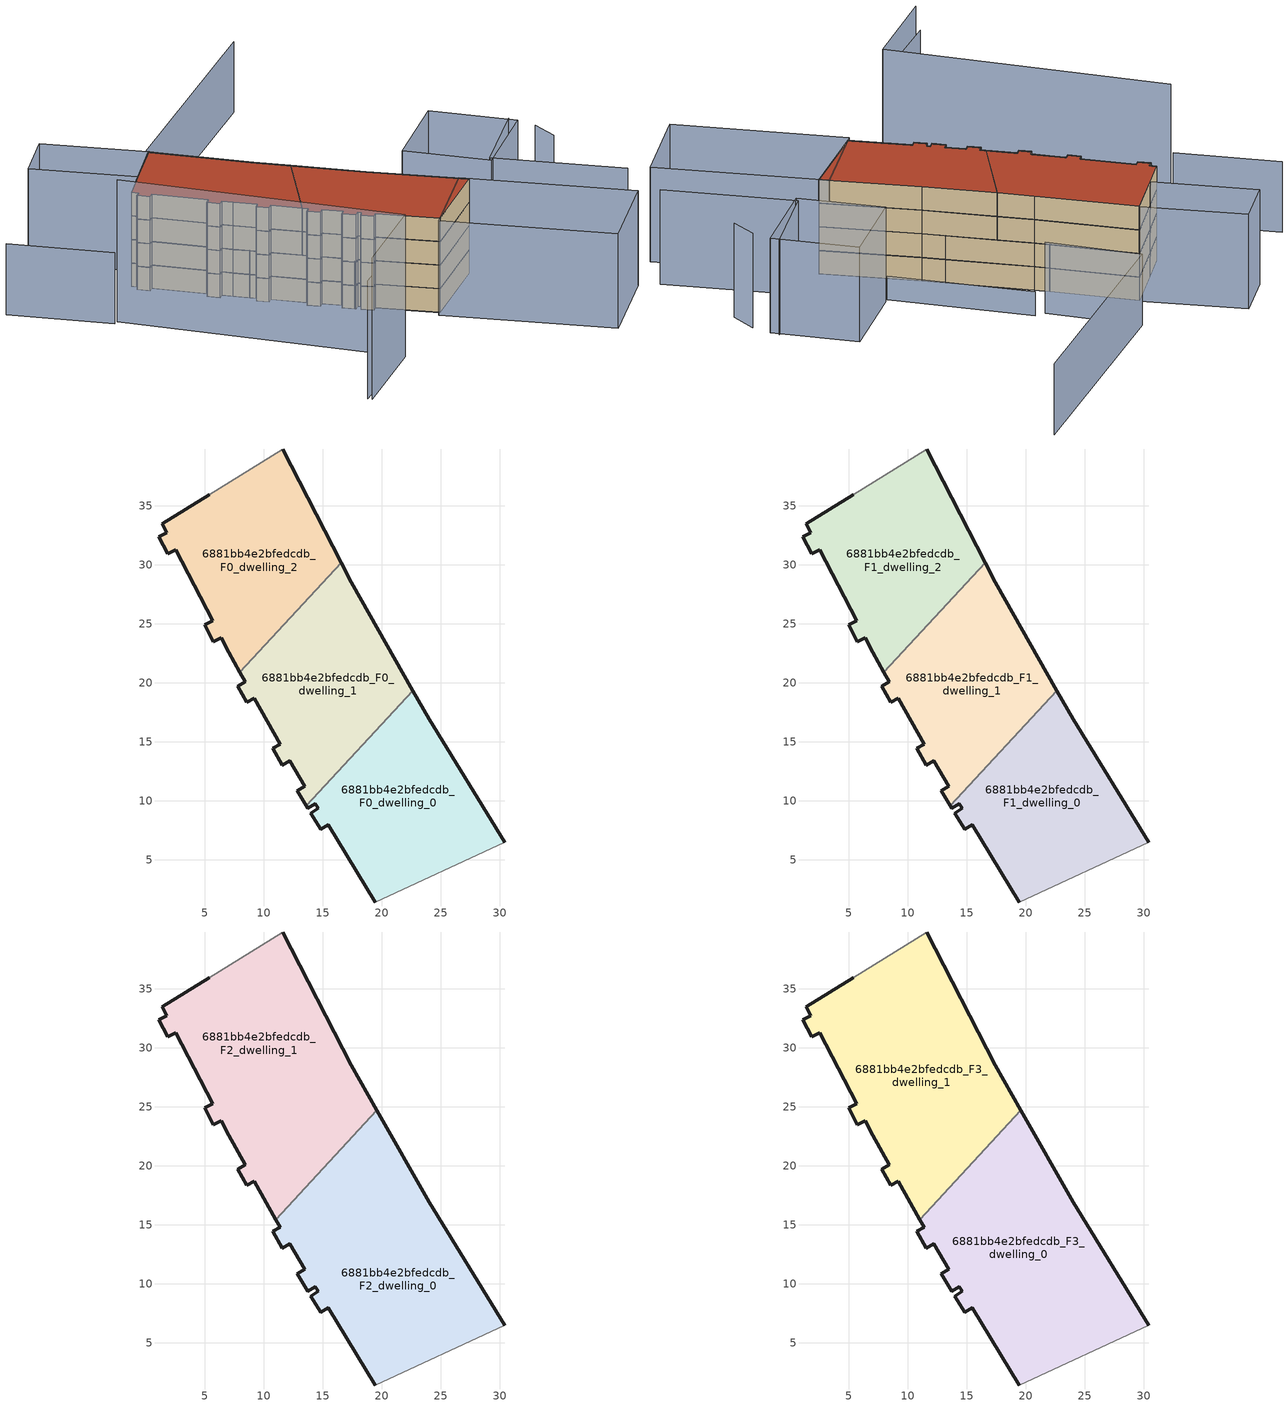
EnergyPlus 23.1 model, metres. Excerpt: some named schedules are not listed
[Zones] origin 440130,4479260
6881bb4e2bfedcdb_F0_dwelling_0
 floor ground (EU_floor_Construction): 30.42,6.48 24.03,16.91 22.66,19.33 13.62,9.57 13.73,9.38 14.4,9.75 14.63,9.37 14.02,8.93 14.83,7.58 15.48,7.96 19.48,1.43 z0
 wall outside (EU_wall_Construction): 22.66,19.33 24.03,16.91 30.42,6.48 / 19.48,1.43 15.48,7.96 14.83,7.58 14.02,8.93 14.63,9.37 14.4,9.75 13.73,9.38 13.62,9.57 z0:3
 wall adiabatic (EU_wall_Construction): 30.42,6.48 19.48,1.43 z0:3
 wall to 6881bb4e2bfedcdb_F0_dwelling_1 (EU_wall_Construction): 13.62,9.57 22.66,19.33 z0:3
6881bb4e2bfedcdb_F0_dwelling_1
 floor ground (EU_floor_Construction): 13.62,9.57 22.66,19.33 17.43,28.54 16.59,30.18 8,20.9 8.44,20.09 7.79,19.71 8.56,18.33 9.22,18.71 11.41,14.79 10.78,14.44 11.58,13.04 12.21,13.41 13.51,11.24 12.85,10.86 z0
 wall outside (EU_wall_Construction): 16.59,30.18 17.43,28.54 22.66,19.33 / 13.62,9.57 12.85,10.86 13.51,11.24 12.21,13.41 11.58,13.04 10.78,14.44 11.41,14.79 9.22,18.71 8.56,18.33 7.79,19.71 8.44,20.09 8,20.9 z0:3
 wall to 6881bb4e2bfedcdb_F0_dwelling_2 (EU_wall_Construction): 8,20.9 16.59,30.18 z0:3
6881bb4e2bfedcdb_F0_dwelling_2
 floor ground (EU_floor_Construction): 8,20.9 16.59,30.18 11.63,39.81 5.38,35.96 1.41,33.48 1.81,32.7 1.14,32.38 1.9,30.95 2.55,31.27 5.68,25.25 5.03,24.91 5.75,23.5 6.41,23.84 7.06,22.59 z0
 wall outside (EU_wall_Construction): 11.63,39.81 16.59,30.18 / 8,20.9 7.06,22.59 6.41,23.84 5.75,23.5 5.03,24.91 5.68,25.25 2.55,31.27 1.9,30.95 1.14,32.38 1.81,32.7 1.41,33.48 5.38,35.96 z0:3
 wall adiabatic (EU_wall_Construction): 5.38,35.96 11.63,39.81 z0:3
6881bb4e2bfedcdb_F1_dwelling_0
 floor to 6881bb4e2bfedcdb_F0_dwelling_0 (EU_floor_Construction): 30.42,6.48 24.03,16.91 22.66,19.33 13.62,9.57 13.73,9.38 14.4,9.75 14.63,9.37 14.02,8.93 14.83,7.58 15.48,7.96 19.48,1.43 z3
 wall outside (EU_wall_Construction): 22.66,19.33 24.03,16.91 30.42,6.48 / 19.48,1.43 15.48,7.96 14.83,7.58 14.02,8.93 14.63,9.37 14.4,9.75 13.73,9.38 13.62,9.57 z3:6
 wall adiabatic (EU_wall_Construction): 30.42,6.48 19.48,1.43 z3:6
 wall to 6881bb4e2bfedcdb_F1_dwelling_1 (EU_wall_Construction): 13.62,9.57 22.66,19.33 z3:6
6881bb4e2bfedcdb_F1_dwelling_1
 floor to 6881bb4e2bfedcdb_F0_dwelling_1 (EU_floor_Construction): 13.62,9.57 22.66,19.33 17.43,28.54 16.59,30.18 8,20.9 8.44,20.09 7.79,19.71 8.56,18.33 9.22,18.71 11.41,14.79 10.78,14.44 11.57,13.04 12.21,13.41 13.51,11.24 12.85,10.86 z3
 wall outside (EU_wall_Construction): 16.59,30.18 17.43,28.54 22.66,19.33 / 13.62,9.57 12.85,10.86 13.51,11.24 12.21,13.41 11.58,13.04 10.78,14.44 11.41,14.79 9.22,18.71 8.56,18.33 7.79,19.71 8.44,20.09 8,20.9 z3:6
 wall to 6881bb4e2bfedcdb_F1_dwelling_2 (EU_wall_Construction): 8,20.9 16.59,30.18 z3:6
6881bb4e2bfedcdb_F1_dwelling_2
 floor to 6881bb4e2bfedcdb_F0_dwelling_2 (EU_floor_Construction): 8,20.9 16.59,30.18 11.63,39.81 5.38,35.96 1.41,33.48 1.81,32.7 1.14,32.38 1.9,30.95 2.55,31.27 5.68,25.25 5.03,24.91 5.75,23.5 6.41,23.84 7.06,22.59 z3
 wall outside (EU_wall_Construction): 11.63,39.81 16.59,30.18 / 8,20.9 7.06,22.59 6.41,23.84 5.75,23.5 5.03,24.91 5.68,25.25 2.55,31.27 1.9,30.95 1.14,32.38 1.81,32.7 1.41,33.48 5.38,35.96 z3:6
 wall adiabatic (EU_wall_Construction): 5.38,35.96 11.63,39.81 z3:6
6881bb4e2bfedcdb_F2_dwelling_0
 floor to 6881bb4e2bfedcdb_F1_dwelling_0 (EU_floor_Construction): 30.42,6.48 24.03,16.91 22.66,19.33 13.62,9.57 13.73,9.38 14.4,9.75 14.63,9.37 14.02,8.93 14.83,7.58 15.48,7.96 19.48,1.43 z6
 floor to 6881bb4e2bfedcdb_F1_dwelling_1 (EU_floor_Construction): 13.62,9.57 22.66,19.33 19.61,24.69 11.05,15.44 11.41,14.79 10.78,14.44 11.57,13.04 12.21,13.41 13.51,11.24 12.85,10.86 z6
 wall outside (EU_wall_Construction): 19.61,24.69 24.03,16.91 30.42,6.48 / 19.48,1.43 15.48,7.96 14.83,7.58 14.02,8.93 14.63,9.37 14.4,9.75 13.73,9.38 12.85,10.86 13.51,11.24 12.21,13.41 11.58,13.04 10.78,14.44 11.41,14.79 11.05,15.44 z6:9
 wall adiabatic (EU_wall_Construction): 30.42,6.48 19.48,1.43 z6:9
 wall to 6881bb4e2bfedcdb_F2_dwelling_1 (EU_wall_Construction): 11.05,15.44 19.61,24.69 z6:9
6881bb4e2bfedcdb_F2_dwelling_1
 floor to 6881bb4e2bfedcdb_F1_dwelling_1 (EU_floor_Construction): 11.05,15.44 19.61,24.69 17.43,28.54 16.59,30.18 8,20.9 8.44,20.09 7.79,19.71 8.56,18.33 9.22,18.71 z6
 floor to 6881bb4e2bfedcdb_F1_dwelling_2 (EU_floor_Construction): 8,20.9 16.59,30.18 11.63,39.81 5.38,35.96 1.41,33.48 1.81,32.7 1.14,32.38 1.9,30.95 2.55,31.27 5.68,25.25 5.03,24.91 5.75,23.5 6.41,23.84 7.06,22.59 z6
 wall outside (EU_wall_Construction): 11.63,39.81 17.43,28.54 19.61,24.69 / 11.05,15.44 9.22,18.71 8.56,18.33 7.79,19.71 8.44,20.09 7.06,22.59 6.41,23.84 5.75,23.5 5.03,24.91 5.68,25.25 2.55,31.27 1.9,30.95 1.14,32.38 1.81,32.7 1.41,33.48 5.38,35.96 z6:9
 wall adiabatic (EU_wall_Construction): 5.38,35.96 11.63,39.81 z6:9
6881bb4e2bfedcdb_F3_dwelling_0
 floor to 6881bb4e2bfedcdb_F2_dwelling_0 (EU_floor_Construction): 30.42,6.48 24.03,16.91 19.61,24.69 11.05,15.44 11.41,14.79 10.78,14.44 11.57,13.04 12.21,13.41 13.51,11.24 12.85,10.86 13.73,9.38 14.4,9.75 14.63,9.37 14.02,8.93 14.83,7.58 15.48,7.96 19.48,1.43 z9
 wall outside (EU_wall_Construction): 19.61,24.69 24.03,16.91 30.42,6.48 / 19.48,1.43 15.48,7.96 14.83,7.58 14.02,8.93 14.63,9.37 14.4,9.75 13.73,9.38 12.85,10.86 13.51,11.24 12.21,13.41 11.58,13.04 10.78,14.44 11.41,14.79 11.05,15.44 z9:12
 wall adiabatic (EU_wall_Construction): 30.42,6.48 19.48,1.43 z9:12
 wall to 6881bb4e2bfedcdb_F3_dwelling_1 (EU_wall_Construction): 11.05,15.44 19.61,24.69 z9:12
 roof outside (EU_roof_Construction): 24.03,16.91 30.42,6.48 19.48,1.43 15.48,7.96 14.83,7.58 14.02,8.93 14.63,9.37 14.4,9.75 13.73,9.38 12.85,10.86 13.51,11.24 12.21,13.41 11.58,13.04 10.78,14.44 11.41,14.79 11.05,15.44 19.61,24.69 z12
6881bb4e2bfedcdb_F3_dwelling_1
 floor to 6881bb4e2bfedcdb_F2_dwelling_1 (EU_floor_Construction): 11.05,15.44 19.61,24.69 17.43,28.54 11.63,39.81 5.38,35.96 1.41,33.48 1.81,32.7 1.14,32.38 1.9,30.95 2.55,31.27 5.68,25.25 5.03,24.91 5.75,23.5 6.41,23.84 7.06,22.59 8.44,20.09 7.79,19.71 8.56,18.33 9.22,18.71 z9
 wall outside (EU_wall_Construction): 11.63,39.81 17.43,28.54 19.61,24.69 / 11.05,15.44 9.22,18.71 8.56,18.33 7.79,19.71 8.44,20.09 7.06,22.59 6.41,23.84 5.75,23.5 5.03,24.91 5.68,25.25 2.55,31.27 1.9,30.95 1.14,32.38 1.81,32.7 1.41,33.48 5.38,35.96 z9:12
 wall adiabatic (EU_wall_Construction): 5.38,35.96 11.63,39.81 z9:12
 roof outside (EU_roof_Construction): 11.63,39.81 17.43,28.54 19.61,24.69 11.05,15.44 9.22,18.71 8.56,18.33 7.79,19.71 8.44,20.09 7.06,22.59 6.41,23.84 5.75,23.5 5.03,24.91 5.68,25.25 2.55,31.27 1.9,30.95 1.14,32.38 1.81,32.7 1.41,33.48 5.38,35.96 z12
shading: 44.85,-5.41 36.57,8.75 / 36.57,8.75 46.84,14.75 / 46.48,7.46 47.29,11.08 / 31.37,17.76 42.2,23.22 / 42.2,23.22 47.05,13.59 / 47.05,13.59 36.21,8.14 / 36.21,8.14 31.37,17.76 / 29.77,7.58 40.67,-10.67 / 40.67,-10.67 29.66,-17.25 / 29.66,-17.25 18.76,1 / 18.76,1 29.77,7.58 / 5.38,35.96 -1.33,47.06 / -1.33,47.06 4.99,50.88 / 4.99,50.88 11.7,39.77 / 11.7,39.77 5.38,35.96 z0:12; 30.76,17.46 22.88,33.5 z0:3; -5.13,-8.93 6.63,-4.01 z0:15; -7.36,27.98 7.07,-4.04 / 7.07,-4.04 -4.92,-9.44 z0:18; -14.41,39.02 -8.01,27.74 / 21.58,33.86 16.82,44.74 / 16.82,44.74 47.73,58.25 z0:9
[Building]
EU S2 Campaign: North Axis=0; Terrain=City; Solar Distribution=FullExterior
[Site:Location]
Madrid: Latitude=40.5; Longitude=-3.5; Time Zone=1; Elevation=609
[SizingPeriod:WeatherFileDays]
AnnualSizingPeriod: Begin Month=1; Begin Day of Month=1; End Month=12; End Day of Month=31; Day of Week for Start Day=Monday; Use Weather File Daylight Saving Period=No; Use Weather File Rain and Snow Indicators=No
[MATERIAL]
EU_InternalMass_Material: Roughness=MediumRough; Thickness=0.1; Conductivity=1; Density=1800; Specific Heat=900; Thermal Absorptance=0.9; Solar Absorptance=0.7; Visible Absorptance=0.7
[MATERIAL:NOMASS] Roughness=MediumRough; Thermal Absorptance=0.9; Solar Absorptance=0.7; Visible Absorptance=0.7
Name | Thermal Resistance
EU_wall_NoMass | 0.459673
EU_roof_NoMass | 0.495815
EU_floor_NoMass | 0.788942
[CONSTRUCTION]
EU_wall_Construction: EU_wall_NoMass
EU_roof_Construction: EU_roof_NoMass
EU_floor_Construction: EU_floor_NoMass
EU_InternalMass_Construction: EU_InternalMass_Material
[ZONE] Type=1; Multiplier=1; Ceiling Height=autocalculate; Floor Area=autocalculate; Part of Total Floor Area=Yes
Name | Volume
6881bb4e2bfedcdb_F0_dwelling_0 | 456.871
6881bb4e2bfedcdb_F1_dwelling_0 | 456.872
6881bb4e2bfedcdb_F2_dwelling_0 | 685.321
6881bb4e2bfedcdb_F3_dwelling_0 | 685.328
6881bb4e2bfedcdb_F0_dwelling_1; 6881bb4e2bfedcdb_F1_dwelling_1 | 456.877
6881bb4e2bfedcdb_F2_dwelling_1 | 685.315
6881bb4e2bfedcdb_F3_dwelling_1 | 685.316
6881bb4e2bfedcdb_F0_dwelling_2 | 456.893
6881bb4e2bfedcdb_F1_dwelling_2 | 456.892
[INTERNALMASS] Construction=EU_InternalMass_Construction
Name | Zone or ZoneList | Surface Area
6881bb4e2bfedcdb_F0_dwelling_0_EU_InternalMass | 6881bb4e2bfedcdb_F0_dwelling_0 | 152.291
6881bb4e2bfedcdb_F0_dwelling_1_EU_InternalMass | 6881bb4e2bfedcdb_F0_dwelling_1 | 152.292
6881bb4e2bfedcdb_F0_dwelling_2_EU_InternalMass | 6881bb4e2bfedcdb_F0_dwelling_2 | 152.298
6881bb4e2bfedcdb_F1_dwelling_0_EU_InternalMass | 6881bb4e2bfedcdb_F1_dwelling_0 | 152.291
6881bb4e2bfedcdb_F1_dwelling_1_EU_InternalMass | 6881bb4e2bfedcdb_F1_dwelling_1 | 152.292
6881bb4e2bfedcdb_F1_dwelling_2_EU_InternalMass | 6881bb4e2bfedcdb_F1_dwelling_2 | 152.298
6881bb4e2bfedcdb_F2_dwelling_0_EU_InternalMass | 6881bb4e2bfedcdb_F2_dwelling_0 | 228.443
6881bb4e2bfedcdb_F2_dwelling_1_EU_InternalMass | 6881bb4e2bfedcdb_F2_dwelling_1 | 228.439
6881bb4e2bfedcdb_F3_dwelling_0_EU_InternalMass | 6881bb4e2bfedcdb_F3_dwelling_0 | 228.443
6881bb4e2bfedcdb_F3_dwelling_1_EU_InternalMass | 6881bb4e2bfedcdb_F3_dwelling_1 | 228.439
[OTHEREQUIPMENT] Fuel Type=Electricity; Design Level Calculation Method=Watts/Area; Power per Zone Floor Area=1; Fraction Latent=0; Fraction Radiant=0; Fraction Lost=0; Carbon Dioxide Generation Rate=0; EndUse Subcategory=EU_Step8_InternalGains
Name | Zone or ZoneList or Space or SpaceList | Schedule
EU_Step8_InternalGain_6881bb4e2bfedcdb_F0_dwelling_0_f000 | 6881bb4e2bfedcdb_F0_dwelling_0 | EU_Step8_GainSchedule_6881bb4e2bfedcdb_F0_dwelling_0_f000
EU_Step8_InternalGain_6881bb4e2bfedcdb_F0_dwelling_1_f000 | 6881bb4e2bfedcdb_F0_dwelling_1 | EU_Step8_GainSchedule_6881bb4e2bfedcdb_F0_dwelling_1_f000
EU_Step8_InternalGain_6881bb4e2bfedcdb_F0_dwelling_2_f000 | 6881bb4e2bfedcdb_F0_dwelling_2 | EU_Step8_GainSchedule_6881bb4e2bfedcdb_F0_dwelling_2_f000
EU_Step8_InternalGain_6881bb4e2bfedcdb_F1_dwelling_0_f000 | 6881bb4e2bfedcdb_F1_dwelling_0 | EU_Step8_GainSchedule_6881bb4e2bfedcdb_F1_dwelling_0_f000
EU_Step8_InternalGain_6881bb4e2bfedcdb_F1_dwelling_1_f000 | 6881bb4e2bfedcdb_F1_dwelling_1 | EU_Step8_GainSchedule_6881bb4e2bfedcdb_F1_dwelling_1_f000
EU_Step8_InternalGain_6881bb4e2bfedcdb_F1_dwelling_2_f000 | 6881bb4e2bfedcdb_F1_dwelling_2 | EU_Step8_GainSchedule_6881bb4e2bfedcdb_F1_dwelling_2_f000
EU_Step8_InternalGain_6881bb4e2bfedcdb_F2_dwelling_0_f000 | 6881bb4e2bfedcdb_F2_dwelling_0 | EU_Step8_GainSchedule_6881bb4e2bfedcdb_F2_dwelling_0_f000
EU_Step8_InternalGain_6881bb4e2bfedcdb_F2_dwelling_1_f000 | 6881bb4e2bfedcdb_F2_dwelling_1 | EU_Step8_GainSchedule_6881bb4e2bfedcdb_F2_dwelling_1_f000
EU_Step8_InternalGain_6881bb4e2bfedcdb_F3_dwelling_0_f000 | 6881bb4e2bfedcdb_F3_dwelling_0 | EU_Step8_GainSchedule_6881bb4e2bfedcdb_F3_dwelling_0_f000
EU_Step8_InternalGain_6881bb4e2bfedcdb_F3_dwelling_1_f000 | 6881bb4e2bfedcdb_F3_dwelling_1 | EU_Step8_GainSchedule_6881bb4e2bfedcdb_F3_dwelling_1_f000
[ZONEVENTILATION:DESIGNFLOWRATE] Schedule=EU_AlwaysOn; Design Flow Rate Calculation Method=AirChanges/Hour; Air Changes per Hour=0.719161; Ventilation Type=Natural; Fan Pressure Rise=0; Fan Total Efficiency=1; Constant Term Coefficient=1; Temperature Term Coefficient=0; Velocity Term Coefficient=0; Velocity Squared Term Coefficient=0; Minimum Indoor Temperature=-100; Maximum Indoor Temperature=100; Delta Temperature=-100; Minimum Outdoor Temperature=-100; Maximum Outdoor Temperature=100; Maximum Wind Speed=40
Name | Zone or ZoneList or Space or SpaceList
EU_ConstantAir_6881bb4e2bfedcdb_F0_dwelling_0 | 6881bb4e2bfedcdb_F0_dwelling_0
EU_ConstantAir_6881bb4e2bfedcdb_F0_dwelling_1 | 6881bb4e2bfedcdb_F0_dwelling_1
EU_ConstantAir_6881bb4e2bfedcdb_F0_dwelling_2 | 6881bb4e2bfedcdb_F0_dwelling_2
EU_ConstantAir_6881bb4e2bfedcdb_F1_dwelling_0 | 6881bb4e2bfedcdb_F1_dwelling_0
EU_ConstantAir_6881bb4e2bfedcdb_F1_dwelling_1 | 6881bb4e2bfedcdb_F1_dwelling_1
EU_ConstantAir_6881bb4e2bfedcdb_F1_dwelling_2 | 6881bb4e2bfedcdb_F1_dwelling_2
EU_ConstantAir_6881bb4e2bfedcdb_F2_dwelling_0 | 6881bb4e2bfedcdb_F2_dwelling_0
EU_ConstantAir_6881bb4e2bfedcdb_F2_dwelling_1 | 6881bb4e2bfedcdb_F2_dwelling_1
EU_ConstantAir_6881bb4e2bfedcdb_F3_dwelling_0 | 6881bb4e2bfedcdb_F3_dwelling_0
EU_ConstantAir_6881bb4e2bfedcdb_F3_dwelling_1 | 6881bb4e2bfedcdb_F3_dwelling_1
[HVACTEMPLATE:THERMOSTAT] Constant Heating Setpoint=20; Constant Cooling Setpoint=50
EU_HeatOnly_6881bb4e2bfedcdb_F0_dwelling_0; EU_HeatOnly_6881bb4e2bfedcdb_F0_dwelling_1; EU_HeatOnly_6881bb4e2bfedcdb_F0_dwelling_2; EU_HeatOnly_6881bb4e2bfedcdb_F1_dwelling_0; EU_HeatOnly_6881bb4e2bfedcdb_F1_dwelling_1; EU_HeatOnly_6881bb4e2bfedcdb_F1_dwelling_2; EU_HeatOnly_6881bb4e2bfedcdb_F2_dwelling_0; EU_HeatOnly_6881bb4e2bfedcdb_F2_dwelling_1; EU_HeatOnly_6881bb4e2bfedcdb_F3_dwelling_0; EU_HeatOnly_6881bb4e2bfedcdb_F3_dwelling_1
[HVACTEMPLATE:ZONE:IDEALLOADSAIRSYSTEM] System Availability Schedule=EU_AlwaysOn; Maximum Heating Supply Air Temperature=50; Minimum Cooling Supply Air Temperature=13; Maximum Heating Supply Air Humidity Ratio=0.0156; Minimum Cooling Supply Air Humidity Ratio=0.0077; Heating Limit=NoLimit; Cooling Limit=NoLimit; Heating Availability Schedule=EU_AlwaysOn; Cooling Availability Schedule=EU_CoolingOff; Dehumidification Control Type=ConstantSensibleHeatRatio; Cooling Sensible Heat Ratio=0.7; Dehumidification Setpoint=60; Humidification Control Type=None; Humidification Setpoint=30; Outdoor Air Method=None; Outdoor Air Flow Rate per Person=0.00944; Outdoor Air Flow Rate per Zone Floor Area=0; Outdoor Air Flow Rate per Zone=0; Demand Controlled Ventilation Type=None; Outdoor Air Economizer Type=NoEconomizer; Heat Recovery Type=None; Sensible Heat Recovery Effectiveness=0.7; Latent Heat Recovery Effectiveness=0.65
Name | Template Thermostat
6881bb4e2bfedcdb_F0_dwelling_0 | EU_HeatOnly_6881bb4e2bfedcdb_F0_dwelling_0
6881bb4e2bfedcdb_F0_dwelling_1 | EU_HeatOnly_6881bb4e2bfedcdb_F0_dwelling_1
6881bb4e2bfedcdb_F0_dwelling_2 | EU_HeatOnly_6881bb4e2bfedcdb_F0_dwelling_2
6881bb4e2bfedcdb_F1_dwelling_0 | EU_HeatOnly_6881bb4e2bfedcdb_F1_dwelling_0
6881bb4e2bfedcdb_F1_dwelling_1 | EU_HeatOnly_6881bb4e2bfedcdb_F1_dwelling_1
6881bb4e2bfedcdb_F1_dwelling_2 | EU_HeatOnly_6881bb4e2bfedcdb_F1_dwelling_2
6881bb4e2bfedcdb_F2_dwelling_0 | EU_HeatOnly_6881bb4e2bfedcdb_F2_dwelling_0
6881bb4e2bfedcdb_F2_dwelling_1 | EU_HeatOnly_6881bb4e2bfedcdb_F2_dwelling_1
6881bb4e2bfedcdb_F3_dwelling_0 | EU_HeatOnly_6881bb4e2bfedcdb_F3_dwelling_0
6881bb4e2bfedcdb_F3_dwelling_1 | EU_HeatOnly_6881bb4e2bfedcdb_F3_dwelling_1
[SIZING:ZONE] Zone Cooling Design Supply Air Temperature Input Method=SupplyAirTemperature; Zone Cooling Design Supply Air Temperature=13; Zone Heating Design Supply Air Temperature Input Method=SupplyAirTemperature; Zone Heating Design Supply Air Temperature=50; Zone Cooling Design Supply Air Humidity Ratio=0.008; Zone Heating Design Supply Air Humidity Ratio=0.008; Cooling Design Air Flow Method=DesignDay; Cooling Design Air Flow Rate=0; Cooling Minimum Air Flow per Zone Floor Area=0.000762; Cooling Minimum Air Flow=0; Cooling Minimum Air Flow Fraction=0.2; Heating Design Air Flow Method=DesignDay; Heating Design Air Flow Rate=0; Heating Maximum Air Flow per Zone Floor Area=0.002032; Heating Maximum Air Flow=0.141576; Heating Maximum Air Flow Fraction=0.3; Account for Dedicated Outdoor Air System=No; Dedicated Outdoor Air System Control Strategy=NeutralSupplyAir; Dedicated Outdoor Air Low Setpoint Temperature for Design=autosize; Dedicated Outdoor Air High Setpoint Temperature for Design=autosize; Zone Load Sizing Method=Sensible Load Only No Latent Load; Zone Latent Cooling Design Supply Air Humidity Ratio Input Method=HumidityRatioDifference; Zone Cooling Design Supply Air Humidity Ratio Difference=0.005; Zone Latent Heating Design Supply Air Humidity Ratio Input Method=HumidityRatioDifference; Zone Humidification Design Supply Air Humidity Ratio Difference=0.005
6881bb4e2bfedcdb_F0_dwelling_0; 6881bb4e2bfedcdb_F0_dwelling_1; 6881bb4e2bfedcdb_F0_dwelling_2; 6881bb4e2bfedcdb_F1_dwelling_0; 6881bb4e2bfedcdb_F1_dwelling_1; 6881bb4e2bfedcdb_F1_dwelling_2; 6881bb4e2bfedcdb_F2_dwelling_0; 6881bb4e2bfedcdb_F2_dwelling_1; 6881bb4e2bfedcdb_F3_dwelling_0; 6881bb4e2bfedcdb_F3_dwelling_1
[SCHEDULE:FILE] Column Number=1; Rows to Skip at Top=0; Number of Hours of Data=8760; Column Separator=Comma; Interpolate to Timestep=No; Minutes per Item=60; Adjust Schedule for Daylight Savings=Yes
Name | File
EU_Step8_GainSchedule_6881bb4e2bfedcdb_F0_dwelling_0_f000 | ../../schedules/6881bb4e2bfedcdb/6881bb4e2bfedcdb_F0_dwelling_0_f000_gain.csv
EU_Step8_GainSchedule_6881bb4e2bfedcdb_F0_dwelling_1_f000 | ../../schedules/6881bb4e2bfedcdb/6881bb4e2bfedcdb_F0_dwelling_1_f000_gain.csv
EU_Step8_GainSchedule_6881bb4e2bfedcdb_F0_dwelling_2_f000 | ../../schedules/6881bb4e2bfedcdb/6881bb4e2bfedcdb_F0_dwelling_2_f000_gain.csv
EU_Step8_GainSchedule_6881bb4e2bfedcdb_F1_dwelling_0_f000 | ../../schedules/6881bb4e2bfedcdb/6881bb4e2bfedcdb_F1_dwelling_0_f000_gain.csv
EU_Step8_GainSchedule_6881bb4e2bfedcdb_F1_dwelling_1_f000 | ../../schedules/6881bb4e2bfedcdb/6881bb4e2bfedcdb_F1_dwelling_1_f000_gain.csv
EU_Step8_GainSchedule_6881bb4e2bfedcdb_F1_dwelling_2_f000 | ../../schedules/6881bb4e2bfedcdb/6881bb4e2bfedcdb_F1_dwelling_2_f000_gain.csv
EU_Step8_GainSchedule_6881bb4e2bfedcdb_F2_dwelling_0_f000 | ../../schedules/6881bb4e2bfedcdb/6881bb4e2bfedcdb_F2_dwelling_0_f000_gain.csv
EU_Step8_GainSchedule_6881bb4e2bfedcdb_F2_dwelling_1_f000 | ../../schedules/6881bb4e2bfedcdb/6881bb4e2bfedcdb_F2_dwelling_1_f000_gain.csv
